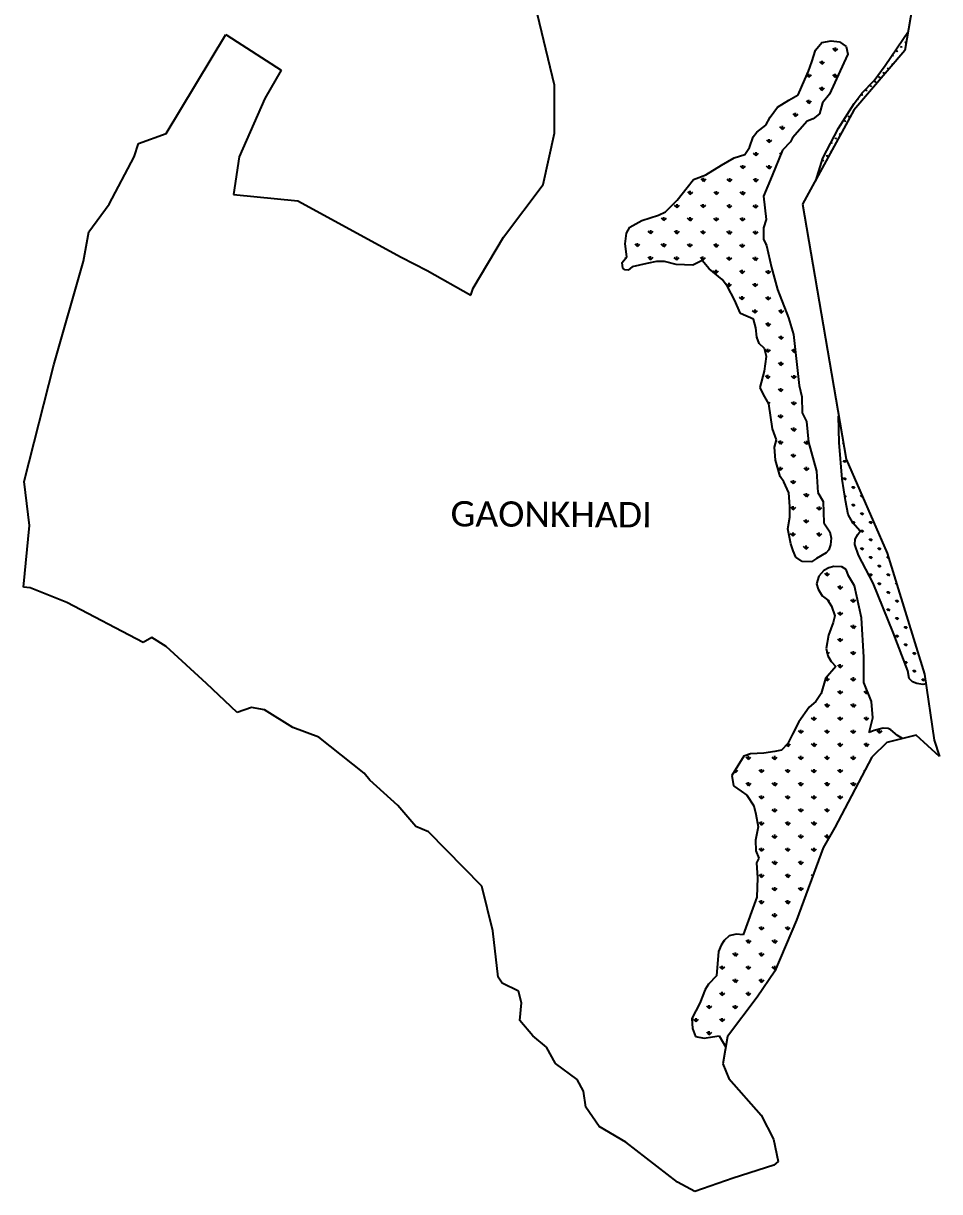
# Model space of a CAD drawing. Header units: metres. Extents: x 319662 to 323428, y 1852503 to 1859804.
# Drawn here: x 319662 to 323428, y 1852503 to 1857305 of the extents above; entities that cross this region are included whole.
import ezdxf

# ---------------------------------------------------------------- set-up
doc = ezdxf.new("R2010")
doc.units = ezdxf.units.M
for name, color, linetype in [('MANGROOVES', 112, 'Continuous'), ('village', 3, 'Continuous'), ('VILLAGE NAME', 250, 'Continuous')]:
    doc.layers.add(name, color=color, linetype=linetype)
doc.styles.add('MtXpl_Calibri', font='calibri.ttf')

msp = doc.modelspace()

# ---------------------------------------------------------------- linework, layer by layer
at = {"layer": 'MANGROOVES'}
for p, q in [((323204.7, 1857132), (323299.5, 1857271.9)), ((322918.1, 1857194), (322943.6, 1857225.8)), ((322943.6, 1857225.8), (322982.3, 1857233.5)), ((322982.3, 1857233.5), (323016.7, 1857228.7)), ((323016.7, 1857228.7), (323044.2, 1857210.1)), ((322902.3, 1857146), (322918.1, 1857194)), ((323050.5, 1857177.7), (323035, 1857142.2)), ((323044.2, 1857210.1), (323050.5, 1857177.7)), ((322889.5, 1857108.8), (322902.3, 1857146)), ((323035, 1857142.2), (322975.4, 1857013.6)), ((323158.8, 1857069.8), (323204.7, 1857132)), ((322847.1, 1857011.3), (322873.7, 1857073.8)), ((322873.7, 1857073.8), (322889.5, 1857108.8)), ((323109.8, 1857019.2), (323158.8, 1857069.8)), ((322762.3, 1856959.7), (322807.9, 1856989.1)), ((322807.9, 1856989.1), (322847.1, 1857011.3)), ((322947.3, 1856977.6), (322934.4, 1856933.3)), ((322975.4, 1857013.6), (322947.3, 1856977.6)), ((323011.9, 1856874.1), (323077.4, 1856975.3)), ((323077.4, 1856975.3), (323109.8, 1857019.2)), ((322731.9, 1856919.7), (322762.3, 1856959.7)), ((322934.4, 1856933.3), (322907.9, 1856911.9)), ((322677.2, 1856857.6), (322713.6, 1856885.6)), ((322713.6, 1856885.6), (322731.9, 1856919.7)), ((322883.7, 1856902.7), (322824, 1856834.1)), ((322907.9, 1856911.9), (322883.7, 1856902.7)), ((322646, 1856793.9), (322661, 1856837.6)), ((322661, 1856837.6), (322677.2, 1856857.6)), ((322824, 1856834.1), (322815.2, 1856817.7)), ((322948.6, 1856751), (323011.9, 1856874.1)), ((322626.9, 1856765.9), (322646, 1856793.9)), ((322782.6, 1856783.9), (322739.7, 1856678.7)), ((322815.2, 1856817.7), (322782.6, 1856783.9)), ((322531.5, 1856721.7), (322584, 1856751.5)), ((322584, 1856751.5), (322626.9, 1856765.9)), ((322919.9, 1856657.9), (322948.6, 1856751)), ((322466.9, 1856681.8), (322531.5, 1856721.7)), ((322389.7, 1856630.6), (322416.8, 1856663)), ((322416.8, 1856663), (322466.9, 1856681.8)), ((322739.7, 1856678.7), (322704.1, 1856594)), ((322349.5, 1856577.9), (322389.7, 1856630.6)), ((322704.1, 1856594), (322715.5, 1856498.2)), ((322301, 1856529.9), (322349.5, 1856577.9)), ((322154.4, 1856466.8), (322204.2, 1856494.3)), ((322204.2, 1856494.3), (322272, 1856516.7)), ((322272, 1856516.7), (322301, 1856529.9)), ((322715.5, 1856498.2), (322704.3, 1856463.8)), ((322141.4, 1856442.8), (322154.4, 1856466.8)), ((322704.3, 1856463.8), (322704.6, 1856418.3)), ((322135.2, 1856398.1), (322141.4, 1856442.8)), ((322142.9, 1856345.7), (322135.2, 1856398.1)), ((322704.6, 1856418.3), (322716.5, 1856391.4)), ((322716.5, 1856391.4), (322736.8, 1856300.6)), ((322122.6, 1856321.7), (322142.9, 1856345.7)), ((322126, 1856299), (322122.6, 1856321.7)), ((322164.6, 1856303.6), (322148.1, 1856290.4)), ((322225.2, 1856317), (322164.6, 1856303.6)), ((322264.1, 1856325.5), (322225.2, 1856317)), ((322297.1, 1856325.3), (322264.1, 1856325.5)), ((322345.6, 1856312.9), (322297.1, 1856325.3)), ((322413.2, 1856311.3), (322345.6, 1856312.9)), ((322452.7, 1856329.7), (322413.2, 1856311.3)), ((322480.6, 1856295.4), (322452.7, 1856329.7)), ((322134, 1856291.7), (322126, 1856299)), ((322148.1, 1856290.4), (322134, 1856291.7)), ((322533.6, 1856251.8), (322480.6, 1856295.4)), ((322736.8, 1856300.6), (322761, 1856210.6)), ((322556.2, 1856223.1), (322533.6, 1856251.8)), ((322584.5, 1856167.9), (322556.2, 1856223.1)), ((322761, 1856210.6), (322807.4, 1856094.4)), ((322609, 1856112.2), (322584.5, 1856167.9)), ((322662.4, 1856089), (322609, 1856112.2)), ((322672.3, 1856052.7), (322662.4, 1856089)), ((322807.4, 1856094.4), (322827.8, 1856025.8)), ((322676.1, 1856014.4), (322672.3, 1856052.7)), ((322686, 1855988.2), (322676.1, 1856014.4)), ((322827.8, 1856025.8), (322850.7, 1855816.1)), ((322707.8, 1855968.8), (322686, 1855988.2)), ((322715.8, 1855935.7), (322707.8, 1855968.8)), ((322708, 1855874.5), (322715.8, 1855935.7)), ((322690.3, 1855808.5), (322708, 1855874.5)), ((322704.8, 1855778.8), (322690.3, 1855808.5)), ((322726.5, 1855741.3), (322704.8, 1855778.8)), ((322850.7, 1855816.1), (322862, 1855770)), ((322740.8, 1855637.7), (322726.5, 1855741.3)), ((322862, 1855770), (322863.2, 1855704.5)), ((322863.2, 1855704.5), (322880.6, 1855668.8)), ((323014.8, 1855581.8), (323013, 1855690.6)), ((322758, 1855593.4), (322740.8, 1855637.7)), ((322880.6, 1855668.8), (322889.4, 1855582.7)), ((322749.5, 1855563), (322758, 1855593.4)), ((322889.4, 1855582.7), (322922.1, 1855463.9)), ((323027.7, 1855431), (323014.8, 1855581.8)), ((322753.5, 1855508.9), (322749.5, 1855563)), ((322773.2, 1855442.3), (322753.5, 1855508.9)), ((322788, 1855420.1), (322773.2, 1855442.3)), ((322922.1, 1855463.9), (322928.1, 1855376.2)), ((322807.9, 1855374.8), (322788, 1855420.1)), ((323040.6, 1855343.5), (323027.7, 1855431)), ((322812.7, 1855319.3), (322807.9, 1855374.8)), ((322928.1, 1855376.2), (322948.8, 1855338.8)), ((323051.8, 1855286.3), (323040.6, 1855343.5)), ((322812.9, 1855275.6), (322812.7, 1855319.3)), ((322948.8, 1855338.8), (322951.5, 1855251.3)), ((322804.1, 1855226.8), (322812.9, 1855275.6)), ((322951.5, 1855251.3), (322977, 1855214.5)), ((323070.8, 1855251.8), (323051.8, 1855286.3)), ((323101.9, 1855217.4), (323070.8, 1855251.8)), ((322816.3, 1855165.8), (322804.1, 1855226.8)), ((322977, 1855214.5), (322981.8, 1855188.7)), ((323081.6, 1855184.5), (323092, 1855203.2)), ((323092, 1855203.2), (323101.9, 1855217.4)), ((322826.5, 1855137.2), (322816.3, 1855165.8)), ((322980.1, 1855161.6), (322972.5, 1855141.3)), ((322981.8, 1855188.7), (322980.1, 1855161.6)), ((323080.1, 1855162.6), (323081.6, 1855184.5)), ((323095, 1855118.4), (323080.1, 1855162.6)), ((322836.8, 1855110.3), (322826.5, 1855137.2)), ((322863.2, 1855093.4), (322836.8, 1855110.3)), ((322922.6, 1855105.5), (322900.9, 1855091.7)), ((322961.9, 1855128.1), (322922.6, 1855105.5)), ((322972.5, 1855141.3), (322961.9, 1855128.1)), ((323155.2, 1855003.9), (323095, 1855118.4)), ((322900.9, 1855091.7), (322863.2, 1855093.4)), ((322951.5, 1855055.5), (322930.9, 1855033.2)), ((322973, 1855067.5), (322951.5, 1855055.5)), ((322993, 1855072.7), (322973, 1855067.5)), ((323026.1, 1855071.6), (322993, 1855072.7)), ((323043.5, 1855059.8), (323026.1, 1855071.6)), ((323053.6, 1855033.5), (323043.5, 1855059.8)), ((322930.9, 1855033.2), (322921.9, 1855000.7)), ((323078.2, 1854992.4), (323053.6, 1855033.5)), ((322921.9, 1855000.7), (322928.7, 1854978.6)), ((322928.7, 1854978.6), (322945.6, 1854951.5)), ((323107.1, 1854862), (323078.2, 1854992.4)), ((323236.6, 1854800.9), (323155.2, 1855003.9)), ((322945.6, 1854951.5), (322967.3, 1854936)), ((322967.3, 1854936), (322983.9, 1854908.7)), ((322983.9, 1854908.7), (322997, 1854869.4)), ((322997, 1854869.4), (322989.9, 1854842.8)), ((323115.9, 1854700), (323107.1, 1854862)), ((322989.9, 1854842.8), (322971.1, 1854789.7)), ((322971.1, 1854789.7), (322962, 1854734.8)), ((323297.7, 1854643), (323236.6, 1854800.9)), ((322962, 1854734.8), (322968.6, 1854704.9)), ((322968.6, 1854704.9), (322981.8, 1854682.4)), ((322981.8, 1854682.4), (323002.1, 1854661.8)), ((323116.7, 1854595.6), (323115.9, 1854700)), ((323002.1, 1854661.8), (322959.3, 1854612.1)), ((323302.5, 1854612.2), (323297.7, 1854643)), ((322959.3, 1854612.1), (322940.8, 1854549.8)), ((323148.4, 1854517.1), (323116.7, 1854595.6)), ((323316.2, 1854598.7), (323302.5, 1854612.2)), ((323334.9, 1854591), (323316.2, 1854598.7)), ((323359.5, 1854587.3), (323334.9, 1854591)), ((323372.3, 1854589.7), (323359.5, 1854587.3)), ((322940.8, 1854549.8), (322919.3, 1854517.2)), ((322892.1, 1854493.8), (322849.2, 1854433.3)), ((322919.3, 1854517.2), (322892.1, 1854493.8)), ((323152.9, 1854450.9), (323148.4, 1854517.1)), ((322849.2, 1854433.3), (322823.1, 1854383.5)), ((323137.9, 1854390.4), (323152.9, 1854450.9)), ((322823.1, 1854383.5), (322803.9, 1854344.7)), ((323158.4, 1854398.5), (323137.9, 1854390.4)), ((323196.5, 1854408), (323158.4, 1854398.5)), ((323216.4, 1854406.5), (323196.5, 1854408)), ((323227.1, 1854400.6), (323216.4, 1854406.5)), ((323254.7, 1854378), (323227.1, 1854400.6)), ((322803.9, 1854344.7), (322778.4, 1854317.4)), ((323275.8, 1854365.2), (323254.7, 1854378)), ((322623.3, 1854292.2), (322574.2, 1854213.8)), ((322650.8, 1854302.7), (322623.3, 1854292.2)), ((322705.9, 1854305.7), (322650.8, 1854302.7)), ((322750.3, 1854312), (322705.9, 1854305.7)), ((322778.4, 1854317.4), (322750.3, 1854312)), ((322574.2, 1854213.8), (322581.1, 1854170.4)), ((322581.1, 1854170.4), (322612.4, 1854149.4)), ((322612.4, 1854149.4), (322636.2, 1854132.3)), ((322636.2, 1854132.3), (322664.3, 1854088.7)), ((322664.3, 1854088.7), (322672.2, 1854054.4)), ((322672.2, 1854054.4), (322682, 1854001.7)), ((322682, 1854001.7), (322671.5, 1853947.8)), ((322671.5, 1853947.8), (322673.2, 1853903.5)), ((322673.2, 1853903.5), (322685.1, 1853873.2)), ((322685.1, 1853873.2), (322675.3, 1853854.3)), ((322675.3, 1853854.3), (322680, 1853793.2)), ((322680, 1853793.2), (322676.5, 1853712.9)), ((322676.5, 1853712.9), (322620.3, 1853558.9)), ((322530.7, 1853516.4), (322519.3, 1853489.5)), ((322542.9, 1853535.3), (322530.7, 1853516.4)), ((322563.6, 1853553.8), (322542.9, 1853535.3)), ((322591.2, 1853561.1), (322563.6, 1853553.8)), ((322620.3, 1853558.9), (322591.2, 1853561.1)), ((322519.3, 1853489.5), (322511.6, 1853390.5)), ((322511.6, 1853390.5), (322478.2, 1853356.3)), ((322463.8, 1853333.9), (322443.1, 1853278.1)), ((322478.2, 1853356.3), (322463.8, 1853333.9)), ((322443.1, 1853278.1), (322409.6, 1853215.2)), ((322409.6, 1853215.2), (322412.9, 1853173.5)), ((322412.9, 1853173.5), (322425.1, 1853140.3)), ((322425.1, 1853140.3), (322459.6, 1853134.4)), ((322459.6, 1853134.4), (322494.4, 1853138.7)), ((322494.4, 1853138.7), (322521.5, 1853143)), ((322521.5, 1853143), (322548.7, 1853097.1))]:
    msp.add_line(p, q, dxfattribs=at)
at = {"layer": 'MANGROOVES', "linetype": 'Continuous'}
for p, q in [((323289.2, 1857224.7), (323285.9, 1857228.1)), ((323289.2, 1857224.7), (323289.2, 1857229.5)), ((323289.2, 1857224.7), (323290.4, 1857225.9)), ((322999.4, 1857190.5), (322989.4, 1857200.7)), ((322999.4, 1857190.5), (322999.5, 1857204.8)), ((322999.4, 1857190.5), (323009.6, 1857200.5)), ((323235.3, 1857170.8), (323232.8, 1857173.4)), ((323235.3, 1857170.8), (323235.3, 1857175.6)), ((323235.3, 1857170.8), (323238.7, 1857174.2)), ((323253.3, 1857188.8), (323249.9, 1857192.2)), ((323253.3, 1857188.8), (323253.3, 1857193.6)), ((323253.3, 1857188.8), (323256.7, 1857192.2)), ((323271.3, 1857206.8), (323267.9, 1857210.1)), ((323268.3, 1857173.8), (323267.9, 1857174.2)), ((323271.3, 1857206.8), (323271.3, 1857211.5)), ((323271.3, 1857206.8), (323274.6, 1857210.1)), ((322945.2, 1857136.9), (322935.2, 1857147.1)), ((322945.2, 1857136.9), (322945.3, 1857151.2)), ((322945.2, 1857136.9), (322955.4, 1857147)), ((323217.4, 1857117), (323214, 1857120.3)), ((323217.4, 1857117), (323217.4, 1857121.7)), ((323217.4, 1857117), (323220.7, 1857120.3)), ((323235.2, 1857135), (323232, 1857138.3)), ((323235.3, 1857135.2), (323235.3, 1857139.7)), ((323251.7, 1857154.4), (323249.9, 1857156.3)), ((323253.3, 1857156.3), (323253.3, 1857157.6)), ((322891, 1857083.4), (322882.1, 1857092.4)), ((322891, 1857083.4), (322891.1, 1857097.7)), ((322891, 1857083.4), (322901.2, 1857093.4)), ((322998.8, 1857082.7), (322988.7, 1857092.9)), ((322998.8, 1857082.7), (322998.8, 1857097)), ((322998.8, 1857082.7), (323008.9, 1857092.8)), ((323181.5, 1857081), (323178.1, 1857084.4)), ((323181.5, 1857081), (323181.5, 1857085.8)), ((323181.5, 1857081), (323184.8, 1857084.4)), ((323199.4, 1857099), (323196.1, 1857102.4)), ((323199.4, 1857099), (323199.4, 1857103.8)), ((323199.4, 1857099), (323202.8, 1857102.4)), ((322944.5, 1857029.2), (322934.5, 1857039.3)), ((322944.5, 1857029.2), (322944.6, 1857043.5)), ((322944.5, 1857029.2), (322954.7, 1857039.2)), ((323127.6, 1857027.2), (323124.2, 1857030.5)), ((323127.6, 1857027.2), (323127.6, 1857031.9)), ((323127.6, 1857027.2), (323130.9, 1857030.5)), ((323145.5, 1857045.1), (323142.2, 1857048.5)), ((323145.5, 1857045.1), (323145.5, 1857049.9)), ((323145.5, 1857045.1), (323148.9, 1857048.5)), ((323163.5, 1857063.1), (323160.1, 1857066.5)), ((323163.5, 1857063.1), (323163.5, 1857067.8)), ((323163.5, 1857063.1), (323166.9, 1857066.5)), ((322890.3, 1856975.6), (322880.3, 1856985.8)), ((322890.3, 1856975.6), (322890.4, 1856989.9)), ((322890.3, 1856975.6), (322900.5, 1856985.7)), ((323091.7, 1856991.2), (323090.2, 1856992.7)), ((323091.7, 1856991.2), (323091.7, 1856994.6)), ((323091.7, 1856991.2), (323095, 1856994.6)), ((323109.6, 1857009.2), (323106.2, 1857012.6)), ((323109.6, 1857009.2), (323109.6, 1857014)), ((323109.6, 1857009.2), (323113, 1857012.6)), ((322836.1, 1856922.1), (322826.1, 1856932.2)), ((322836.1, 1856922.1), (322836.2, 1856936.4)), ((322836.1, 1856922.1), (322846.3, 1856932.1)), ((323071.4, 1856939.7), (323070.3, 1856940.7)), ((322781.9, 1856868.5), (322771.9, 1856878.7)), ((322781.9, 1856868.5), (322782, 1856882.8)), ((322781.9, 1856868.5), (322792.1, 1856878.6)), ((323019.8, 1856883.5), (323018.7, 1856884.6)), ((323019.8, 1856883.5), (323023.2, 1856886.8)), ((323019.8, 1856883.5), (323019.8, 1856886.3)), ((323037.8, 1856901.4), (323034.4, 1856904.8)), ((323037.8, 1856901.4), (323037.8, 1856906.2)), ((323037.8, 1856901.4), (323041.1, 1856904.8)), ((323055.7, 1856919.4), (323052.4, 1856922.8)), ((323055.7, 1856919.4), (323055.7, 1856924.2)), ((323055.7, 1856919.4), (323059.1, 1856922.8)), ((322727.7, 1856815), (322727.8, 1856829.3)), ((323001.9, 1856829.6), (322998.5, 1856833)), ((323001.9, 1856829.6), (323001.9, 1856834.4)), ((323001.9, 1856829.6), (323005.2, 1856833)), ((323019.8, 1856847.6), (323016.4, 1856850.9)), ((323019.8, 1856847.6), (323019.8, 1856852.3)), ((323019.8, 1856847.6), (323022.3, 1856850.1)), ((322727.7, 1856815), (322717.7, 1856825.1)), ((322727.7, 1856815), (322737.9, 1856825)), ((322983.9, 1856811.6), (322981.2, 1856814.3)), ((322983.9, 1856811.6), (322983.9, 1856816.4)), ((322983.9, 1856811.6), (322987.3, 1856815)), ((322673.5, 1856761.4), (322663.5, 1856771.6)), ((322673.5, 1856761.4), (322673.6, 1856775.7)), ((322673.5, 1856761.4), (322683.7, 1856771.5)), ((322775.5, 1856766.6), (322771.2, 1856770.9)), ((322948, 1856739.8), (322945.8, 1856742)), ((322948, 1856739.8), (322948, 1856744.6)), ((322948, 1856739.8), (322951.3, 1856743.2)), ((322965.9, 1856757.8), (322962.6, 1856761.1)), ((322965.9, 1856757.8), (322965.9, 1856762.5)), ((322965.9, 1856757.8), (322969.3, 1856761.1)), ((322982.4, 1856777.2), (322980.5, 1856779.1)), ((322983.9, 1856779.9), (322983.9, 1856780.5)), ((322511.5, 1856708.5), (322511, 1856709)), ((322511.5, 1856708.5), (322513.7, 1856710.7)), ((322511.5, 1856708.5), (322511.5, 1856709.4)), ((322619.3, 1856707.9), (322609.3, 1856718)), ((322619.3, 1856707.9), (322619.4, 1856722.2)), ((322619.3, 1856707.9), (322629.5, 1856717.9)), ((322727.1, 1856707.2), (322717, 1856717.4)), ((322727.1, 1856707.2), (322727.1, 1856721.5)), ((322727.1, 1856707.2), (322737.2, 1856717.3)), ((322930, 1856685.9), (322928.9, 1856687.1)), ((322930, 1856685.9), (322930, 1856690.7)), ((322930, 1856685.9), (322933.4, 1856689.3)), ((322457.3, 1856655), (322447.3, 1856665.1)), ((322457.3, 1856655), (322457.4, 1856669.3)), ((322457.3, 1856655), (322467.5, 1856665)), ((322565.1, 1856654.3), (322555, 1856664.5)), ((322565.1, 1856654.3), (322565.2, 1856668.6)), ((322565.1, 1856654.3), (322575.2, 1856664.4)), ((322672.8, 1856653.7), (322662.8, 1856663.8)), ((322672.8, 1856653.7), (322672.9, 1856668)), ((322672.8, 1856653.7), (322683, 1856663.7)), ((322403.1, 1856601.4), (322393.1, 1856611.6)), ((322403.1, 1856601.4), (322403.2, 1856615.7)), ((322403.1, 1856601.4), (322413.3, 1856611.5)), ((322510.9, 1856600.8), (322500.8, 1856610.9)), ((322510.9, 1856600.8), (322511, 1856615.1)), ((322510.9, 1856600.8), (322521, 1856610.8)), ((322618.6, 1856600.1), (322608.6, 1856610.3)), ((322618.6, 1856600.1), (322618.7, 1856614.4)), ((322618.6, 1856600.1), (322628.8, 1856610.2)), ((322348.9, 1856547.9), (322338.9, 1856558)), ((322348.9, 1856547.9), (322349, 1856562.2)), ((322348.9, 1856547.9), (322359.1, 1856557.9)), ((322456.7, 1856547.2), (322446.6, 1856557.4)), ((322456.7, 1856547.2), (322456.8, 1856561.5)), ((322456.7, 1856547.2), (322466.8, 1856557.3)), ((322564.4, 1856546.6), (322554.4, 1856556.7)), ((322564.4, 1856546.6), (322564.5, 1856560.9)), ((322564.4, 1856546.6), (322574.6, 1856556.6)), ((322672.2, 1856545.9), (322662.1, 1856556.1)), ((322672.2, 1856545.9), (322672.3, 1856560.2)), ((322672.2, 1856545.9), (322682.3, 1856555.9)), ((322294.7, 1856494.3), (322284.7, 1856504.5)), ((322294.7, 1856494.3), (322294.8, 1856508.6)), ((322294.7, 1856494.3), (322304.9, 1856504.4)), ((322402.5, 1856493.7), (322392.4, 1856503.8)), ((322402.5, 1856493.7), (322402.5, 1856508)), ((322402.5, 1856493.7), (322412.6, 1856503.7)), ((322510.2, 1856493), (322500.2, 1856503.2)), ((322510.2, 1856493), (322510.3, 1856507.3)), ((322510.2, 1856493), (322520.4, 1856503.1)), ((322618, 1856492.4), (322607.9, 1856502.5)), ((322618, 1856492.4), (322618.1, 1856506.6)), ((322618, 1856492.4), (322628.1, 1856502.4)), ((322240.5, 1856440.8), (322230.4, 1856450.9)), ((322240.5, 1856440.8), (322240.6, 1856455.1)), ((322240.5, 1856440.8), (322250.6, 1856450.8)), ((322348.2, 1856440.1), (322338.2, 1856450.3)), ((322348.2, 1856440.1), (322348.3, 1856454.4)), ((322348.2, 1856440.1), (322358.4, 1856450.2)), ((322456, 1856439.5), (322446, 1856449.6)), ((322456, 1856439.5), (322456.1, 1856453.7)), ((322456, 1856439.5), (322466.2, 1856449.5)), ((322563.8, 1856438.8), (322553.7, 1856449)), ((322563.8, 1856438.8), (322563.9, 1856453.1)), ((322563.8, 1856438.8), (322573.9, 1856448.8)), ((322671.5, 1856438.1), (322661.5, 1856448.3)), ((322671.5, 1856438.1), (322671.6, 1856452.4)), ((322671.5, 1856438.1), (322681.7, 1856448.2)), ((322186.3, 1856387.2), (322176.2, 1856397.4)), ((322186.3, 1856387.2), (322186.4, 1856401.5)), ((322186.3, 1856387.2), (322196.4, 1856397.3)), ((322294, 1856386.6), (322284, 1856396.7)), ((322294, 1856386.6), (322294.1, 1856400.9)), ((322401.8, 1856385.9), (322401.9, 1856400.2)), ((322509.6, 1856385.3), (322509.6, 1856399.5)), ((322617.3, 1856384.6), (322617.4, 1856398.9)), ((322294, 1856386.6), (322304.2, 1856396.6)), ((322401.8, 1856385.9), (322391.8, 1856396.1)), ((322401.8, 1856385.9), (322412, 1856395.9)), ((322509.6, 1856385.3), (322499.5, 1856395.4)), ((322509.6, 1856385.3), (322519.7, 1856395.3)), ((322617.3, 1856384.6), (322607.3, 1856394.8)), ((322617.3, 1856384.6), (322627.5, 1856394.6)), ((322715.5, 1856393.6), (322715, 1856394.1)), ((322136.1, 1856337.7), (322142.2, 1856343.7)), ((322239.8, 1856333), (322229.8, 1856343.2)), ((322239.8, 1856333), (322239.9, 1856347.3)), ((322239.8, 1856333), (322250, 1856343.1)), ((322347.6, 1856332.4), (322337.5, 1856342.5)), ((322347.6, 1856332.4), (322347.7, 1856346.6)), ((322347.6, 1856332.4), (322357.8, 1856342.4)), ((322455.3, 1856331.7), (322445.3, 1856341.9)), ((322455.3, 1856331.7), (322455.4, 1856346)), ((322455.3, 1856331.7), (322465.5, 1856341.7)), ((322563.1, 1856331), (322553.1, 1856341.2)), ((322563.1, 1856331), (322563.2, 1856345.3)), ((322563.1, 1856331), (322573.3, 1856341.1)), ((322670.9, 1856330.4), (322660.8, 1856340.5)), ((322670.9, 1856330.4), (322671, 1856344.7)), ((322670.9, 1856330.4), (322681, 1856340.4)), ((322508.9, 1856277.5), (322498.9, 1856287.7)), ((322508.9, 1856277.5), (322509, 1856291.8)), ((322508.9, 1856277.5), (322519.1, 1856287.5)), ((322616.7, 1856276.8), (322606.6, 1856287)), ((322616.7, 1856276.8), (322616.7, 1856291.1)), ((322616.7, 1856276.8), (322626.8, 1856286.9)), ((322724.4, 1856276.2), (322714.4, 1856286.3)), ((322724.4, 1856276.2), (322724.5, 1856290.5)), ((322724.4, 1856276.2), (322734.6, 1856286.2)), ((322562.4, 1856223.3), (322552.4, 1856233.4)), ((322562.4, 1856223.3), (322562.5, 1856237.6)), ((322562.4, 1856223.3), (322572.6, 1856233.3)), ((322670.2, 1856222.6), (322660.2, 1856232.8)), ((322670.2, 1856222.6), (322670.3, 1856236.9)), ((322670.2, 1856222.6), (322680.4, 1856232.7)), ((322616, 1856169.1), (322606, 1856179.2)), ((322616, 1856169.1), (322616.1, 1856183.4)), ((322616, 1856169.1), (322626.2, 1856179.1)), ((322723.8, 1856168.4), (322713.7, 1856178.6)), ((322723.8, 1856168.4), (322723.8, 1856182.7)), ((322723.8, 1856168.4), (322733.9, 1856178.5)), ((322669.6, 1856114.9), (322659.5, 1856125)), ((322669.6, 1856114.9), (322669.6, 1856129.1)), ((322669.6, 1856114.9), (322679.7, 1856124.9)), ((322777.3, 1856114.2), (322767.3, 1856124.4)), ((322777.3, 1856114.2), (322777.4, 1856128.5)), ((322777.3, 1856114.2), (322787.5, 1856124.2)), ((322723.1, 1856060.7), (322713.1, 1856070.8)), ((322723.1, 1856060.7), (322723.2, 1856074.9)), ((322723.1, 1856060.7), (322733.3, 1856070.7)), ((322676.1, 1856014.3), (322679.1, 1856017.1)), ((322776.7, 1856006.4), (322766.6, 1856016.6)), ((322776.7, 1856006.4), (322776.7, 1856020.7)), ((322776.7, 1856006.4), (322786.8, 1856016.5)), ((322722.4, 1855952.9), (322722.5, 1855967.2)), ((322830.2, 1855952.2), (322830.3, 1855966.5)), ((322722.4, 1855952.9), (322712.4, 1855963.1)), ((322722.4, 1855952.9), (322732.6, 1855962.9)), ((322830.2, 1855952.2), (322820.2, 1855962.4)), ((322830.2, 1855952.2), (322835.3, 1855957.3)), ((322776, 1855898.7), (322766, 1855908.8)), ((322776, 1855898.7), (322776.1, 1855913)), ((322776, 1855898.7), (322786.2, 1855908.7)), ((322721.8, 1855845.1), (322711.7, 1855855.3)), ((322721.8, 1855845.1), (322721.9, 1855859.4)), ((322721.8, 1855845.1), (322732, 1855855.2)), ((322829.5, 1855844.5), (322819.5, 1855854.6)), ((322829.5, 1855844.5), (322829.6, 1855858.8)), ((322829.5, 1855844.5), (322839.7, 1855854.5)), ((322775.3, 1855790.9), (322765.3, 1855801.1)), ((322775.3, 1855790.9), (322775.4, 1855805.2)), ((322775.3, 1855790.9), (322785.5, 1855801)), ((322721.2, 1855750.4), (322721.2, 1855751.7)), ((322726, 1855742.2), (322731.3, 1855747.4)), ((322828.9, 1855736.7), (322818.8, 1855746.9)), ((322828.9, 1855736.7), (322829, 1855751)), ((322828.9, 1855736.7), (322839.1, 1855746.8)), ((322774.7, 1855683.2), (322764.6, 1855693.3)), ((322774.7, 1855683.2), (322774.8, 1855697.4)), ((322774.7, 1855683.2), (322784.8, 1855693.2)), ((322828.2, 1855628.9), (322818.2, 1855639.1)), ((322828.2, 1855628.9), (322828.3, 1855643.2)), ((322828.2, 1855628.9), (322838.4, 1855639)), ((322774, 1855575.4), (322764, 1855585.6)), ((322774, 1855575.4), (322774.1, 1855589.7)), ((322774, 1855575.4), (322784.2, 1855585.4)), ((322881.8, 1855574.7), (322871.7, 1855584.9)), ((322881.8, 1855574.7), (322881.9, 1855589)), ((322881.8, 1855574.7), (322889.5, 1855582.3)), ((322827.6, 1855521.2), (322827.7, 1855535.5)), ((323032.2, 1855577.9), (323031, 1855579.1)), ((322827.6, 1855521.2), (322817.5, 1855531.4)), ((322827.6, 1855521.2), (322837.7, 1855531.2)), ((323037.8, 1855500.5), (323031, 1855507.3)), ((323037.8, 1855500.5), (323037.8, 1855510)), ((323037.8, 1855500.5), (323044.5, 1855507.3)), ((322773.4, 1855467.6), (322763.3, 1855477.8)), ((322773.4, 1855467.6), (322773.5, 1855481.9)), ((322773.4, 1855467.6), (322783.5, 1855477.7)), ((322881.1, 1855467), (322871.1, 1855477.1)), ((322881.1, 1855467), (322881.2, 1855481.3)), ((322881.1, 1855467), (322891.3, 1855477)), ((323037.8, 1855428.7), (323037.8, 1855438.2)), ((322826.9, 1855413.4), (322816.9, 1855423.6)), ((322826.9, 1855413.4), (322827, 1855427.7)), ((322826.9, 1855413.4), (322837.1, 1855423.5)), ((322924.9, 1855422.6), (322924.6, 1855422.9)), ((323037.8, 1855428.7), (323031, 1855435.4)), ((323037.8, 1855428.7), (323044.5, 1855435.4)), ((323073.7, 1855392.8), (323067, 1855399.5)), ((323073.7, 1855392.8), (323073.7, 1855402.3)), ((323073.7, 1855392.8), (323080.4, 1855399.5)), ((322880.5, 1855359.2), (322870.4, 1855369.4)), ((322880.5, 1855359.2), (322880.6, 1855373.5)), ((322880.5, 1855359.2), (322890.6, 1855369.3)), ((323037.8, 1855362.4), (323037.8, 1855366.4)), ((323038.5, 1855357.5), (323044.5, 1855363.6)), ((323109.6, 1855356.8), (323102.9, 1855363.6)), ((323109.6, 1855356.8), (323109.6, 1855361.7)), ((323109.6, 1855356.8), (323111.1, 1855358.3)), ((322826.3, 1855305.7), (322816.2, 1855315.8)), ((322826.3, 1855305.7), (322826.3, 1855320)), ((322826.3, 1855305.7), (322836.4, 1855315.7)), ((322934, 1855305), (322924, 1855315.2)), ((322934, 1855305), (322934.1, 1855319.3)), ((322934, 1855305), (322944.2, 1855315)), ((323073.7, 1855320.9), (323067, 1855327.6)), ((323073.7, 1855320.9), (323073.7, 1855330.4)), ((323073.7, 1855320.9), (323080.4, 1855327.6)), ((323109.6, 1855285), (323109.6, 1855294.5)), ((322879.8, 1855251.5), (322869.8, 1855261.6)), ((322879.8, 1855251.5), (322879.9, 1855265.7)), ((322879.8, 1855251.5), (322890, 1855261.5)), ((323073.7, 1855249.1), (323070.6, 1855252.1)), ((323073.7, 1855249.1), (323073.7, 1855258.6)), ((323073.7, 1855249.1), (323080.4, 1855255.8)), ((323109.6, 1855285), (323102.9, 1855291.7)), ((323109.6, 1855285), (323116.4, 1855291.7)), ((323145.5, 1855249.1), (323138.8, 1855255.8)), ((323145.5, 1855249.1), (323145.5, 1855258.6)), ((323145.5, 1855249.1), (323152.3, 1855255.8)), ((322825.6, 1855197.9), (322815.6, 1855208.1)), ((322825.6, 1855197.9), (322825.7, 1855212.2)), ((322825.6, 1855197.9), (322835.8, 1855207.9)), ((322933.4, 1855197.2), (322923.3, 1855207.4)), ((322933.4, 1855197.2), (322933.4, 1855211.5)), ((322933.4, 1855197.2), (322943.5, 1855207.3)), ((323109.6, 1855213.2), (323102.9, 1855219.9)), ((323109.6, 1855213.2), (323109.6, 1855222.7)), ((323109.6, 1855213.2), (323116.4, 1855219.9)), ((322879.2, 1855143.7), (322869.1, 1855153.9)), ((322879.2, 1855143.7), (322879.2, 1855158)), ((322879.2, 1855143.7), (322889.3, 1855153.7)), ((322976.9, 1855153.1), (322976.9, 1855153.2)), ((323109.6, 1855141.3), (323109.6, 1855150.8)), ((323145.5, 1855177.2), (323138.8, 1855184)), ((323145.5, 1855177.2), (323145.5, 1855186.8)), ((323145.5, 1855177.2), (323152.3, 1855184)), ((323181.5, 1855141.3), (323181.5, 1855150.8)), ((323109.6, 1855141.3), (323102.9, 1855148)), ((323109.6, 1855141.3), (323116.4, 1855148)), ((323145.5, 1855105.4), (323138.8, 1855112.1)), ((323145.5, 1855105.4), (323145.5, 1855114.9)), ((323145.5, 1855105.4), (323152.3, 1855112.1)), ((323181.5, 1855141.3), (323174.7, 1855148)), ((323181.5, 1855141.3), (323188.2, 1855148)), ((323217.4, 1855105.4), (323210.6, 1855112.1)), ((323217.4, 1855105.4), (323217.4, 1855111.1)), ((323217.4, 1855105.4), (323218.7, 1855106.7)), ((323181.5, 1855069.5), (323174.7, 1855076.2)), ((323181.5, 1855069.5), (323181.5, 1855079)), ((323181.5, 1855069.5), (323188.2, 1855076.2)), ((322965.9, 1855033.5), (322955.8, 1855043.6)), ((322965.9, 1855033.5), (322965.9, 1855047.8)), ((322965.9, 1855033.5), (322976, 1855043.6)), ((323145.5, 1855033.5), (323138.8, 1855040.3)), ((323145.5, 1855033.5), (323145.5, 1855043.1)), ((323145.5, 1855033.5), (323152.3, 1855040.3)), ((323181.5, 1854997.6), (323174.7, 1855004.4)), ((323181.5, 1854997.6), (323181.5, 1855007.2)), ((323181.5, 1854997.6), (323188.2, 1855004.4)), ((323217.4, 1855033.5), (323210.6, 1855040.3)), ((323217.4, 1855033.5), (323217.4, 1855043.1)), ((323217.4, 1855033.5), (323224.1, 1855040.3)), ((323252.2, 1854998.7), (323246.6, 1855004.4)), ((323019.8, 1854979.7), (323009.7, 1854989.8)), ((323019.8, 1854979.7), (323019.8, 1854994)), ((323019.8, 1854979.7), (323029.9, 1854989.8)), ((323217.4, 1854961.7), (323210.6, 1854968.4)), ((323217.4, 1854961.7), (323217.4, 1854971.2)), ((323217.4, 1854961.7), (323224.1, 1854968.4)), ((322965.9, 1854937), (322965.9, 1854940.1)), ((322970.6, 1854930.5), (322976, 1854935.9)), ((323073.7, 1854925.8), (323063.6, 1854935.9)), ((323073.7, 1854925.8), (323073.7, 1854940.1)), ((323073.7, 1854925.8), (323083.8, 1854935.9)), ((323185.1, 1854929.4), (323188.2, 1854932.5)), ((323253.3, 1854925.8), (323246.6, 1854932.5)), ((323253.3, 1854925.8), (323253.3, 1854935.3)), ((323253.3, 1854925.8), (323260, 1854932.5)), ((323019.8, 1854871.9), (323009.7, 1854882)), ((323019.8, 1854871.9), (323019.8, 1854886.2)), ((323019.8, 1854871.9), (323029.9, 1854882)), ((323217.4, 1854889.9), (323210.6, 1854896.6)), ((323217.4, 1854889.9), (323217.4, 1854899.4)), ((323217.4, 1854889.9), (323224.1, 1854896.6)), ((323253.3, 1854853.9), (323246.6, 1854860.7)), ((323253.3, 1854853.9), (323253.3, 1854863.5)), ((323253.3, 1854853.9), (323260, 1854860.7)), ((323284.4, 1854894.7), (323282.5, 1854896.6)), ((323073.7, 1854818), (323063.6, 1854828.1)), ((323073.7, 1854818), (323073.7, 1854832.3)), ((323073.7, 1854818), (323083.8, 1854828.1)), ((323289.2, 1854818), (323282.5, 1854824.8)), ((323289.2, 1854818), (323289.2, 1854827.5)), ((323289.2, 1854818), (323296, 1854824.8)), ((323019.8, 1854764.1), (323009.7, 1854774.2)), ((323019.8, 1854764.1), (323019.8, 1854778.4)), ((323019.8, 1854764.1), (323029.9, 1854774.2)), ((323253.3, 1854782.1), (323246.6, 1854788.8)), ((323253.3, 1854782.1), (323253.3, 1854791.6)), ((323253.3, 1854782.1), (323260, 1854788.8)), ((322965.9, 1854717.1), (322965.9, 1854724.5)), ((322967.2, 1854711.5), (322976, 1854720.4)), ((323073.7, 1854710.3), (323063.6, 1854720.4)), ((323073.7, 1854710.3), (323073.7, 1854724.5)), ((323073.7, 1854710.3), (323083.8, 1854720.4)), ((323289.2, 1854746.2), (323282.5, 1854752.9)), ((323289.2, 1854746.2), (323289.2, 1854755.7)), ((323289.2, 1854746.2), (323296, 1854752.9)), ((323325.1, 1854710.3), (323318.4, 1854717)), ((323325.1, 1854710.3), (323325.1, 1854719.8)), ((323325.1, 1854710.3), (323331.9, 1854717)), ((323019.8, 1854656.4), (323019.8, 1854670.7)), ((323289.2, 1854674.3), (323283.3, 1854680.2)), ((323289.2, 1854674.3), (323289.2, 1854683.9)), ((323289.2, 1854674.3), (323296, 1854681.1)), ((323019.8, 1854656.4), (323009.7, 1854666.5)), ((323019.8, 1854656.4), (323029.9, 1854666.5)), ((323325.1, 1854638.4), (323318.4, 1854645.2)), ((323325.1, 1854638.4), (323325.1, 1854647.9)), ((323325.1, 1854638.4), (323331.9, 1854645.2)), ((322965.9, 1854602.5), (322958.6, 1854609.8)), ((322965.9, 1854602.5), (322965.9, 1854616.8)), ((322965.9, 1854602.5), (322976, 1854612.6)), ((323073.7, 1854602.5), (323063.6, 1854612.6)), ((323073.7, 1854602.5), (323073.7, 1854616.8)), ((323073.7, 1854602.5), (323083.8, 1854612.6)), ((323361.1, 1854602.5), (323354.3, 1854609.2)), ((323361.1, 1854602.5), (323361.1, 1854612)), ((323361.1, 1854602.5), (323367.8, 1854609.2)), ((323019.8, 1854548.6), (323009.7, 1854558.7)), ((323019.8, 1854548.6), (323019.8, 1854562.9)), ((323019.8, 1854548.6), (323029.9, 1854558.7)), ((323127.6, 1854548.6), (323117.5, 1854558.7)), ((323127.6, 1854548.6), (323127.6, 1854562.9)), ((323127.6, 1854548.6), (323133.4, 1854554.4)), ((322965.9, 1854494.7), (322955.8, 1854504.8)), ((322965.9, 1854494.7), (322965.9, 1854509)), ((322965.9, 1854494.7), (322976, 1854504.8)), ((323073.7, 1854494.7), (323063.6, 1854504.8)), ((323073.7, 1854494.7), (323073.7, 1854509)), ((323073.7, 1854494.7), (323083.8, 1854504.8)), ((322912, 1854440.8), (322901.9, 1854451)), ((322912, 1854440.8), (322912, 1854455.1)), ((322912, 1854440.8), (322922.2, 1854451)), ((323019.8, 1854440.8), (323009.7, 1854451)), ((323019.8, 1854440.8), (323019.8, 1854455.1)), ((323019.8, 1854440.8), (323029.9, 1854451)), ((323127.6, 1854440.8), (323117.5, 1854451)), ((323127.6, 1854440.8), (323127.6, 1854455.1)), ((323127.6, 1854440.8), (323137.7, 1854451)), ((322858.2, 1854387), (322848.1, 1854397.1)), ((322858.2, 1854387), (322858.2, 1854401.3)), ((322858.2, 1854387), (322868.3, 1854397.1)), ((322965.9, 1854387), (322955.8, 1854397.1)), ((322965.9, 1854387), (322965.9, 1854401.3)), ((322965.9, 1854387), (322976, 1854397.1)), ((323073.7, 1854387), (323063.6, 1854397.1)), ((323073.7, 1854387), (323073.7, 1854401.3)), ((323073.7, 1854387), (323083.8, 1854397.1)), ((323181.5, 1854387), (323171.4, 1854397.1)), ((323181.5, 1854387), (323181.5, 1854401.3)), ((323181.5, 1854387), (323191.6, 1854397.1)), ((322804.3, 1854333.1), (322798.5, 1854338.9)), ((322804.3, 1854333.1), (322804.3, 1854345.5)), ((322804.3, 1854333.1), (322814.4, 1854343.2)), ((322912, 1854333.1), (322901.9, 1854343.2)), ((322912, 1854333.1), (322912, 1854347.4)), ((322912, 1854333.1), (322922.2, 1854343.2)), ((323019.8, 1854333.1), (323009.7, 1854343.2)), ((323019.8, 1854333.1), (323019.8, 1854347.4)), ((323019.8, 1854333.1), (323029.9, 1854343.2)), ((323127.6, 1854333.1), (323117.5, 1854343.2)), ((323127.6, 1854333.1), (323127.6, 1854347.4)), ((323127.6, 1854333.1), (323137.7, 1854343.2)), ((322642.6, 1854279.2), (322632.5, 1854289.3)), ((322642.6, 1854279.2), (322642.6, 1854293.5)), ((322642.6, 1854279.2), (322652.7, 1854289.3)), ((322750.4, 1854279.2), (322740.3, 1854289.3)), ((322750.4, 1854279.2), (322750.4, 1854293.5)), ((322750.4, 1854279.2), (322760.5, 1854289.3)), ((322858.2, 1854279.2), (322848.1, 1854289.3)), ((322858.2, 1854279.2), (322858.2, 1854293.5)), ((322858.2, 1854279.2), (322868.3, 1854289.3)), ((322965.9, 1854279.2), (322955.8, 1854289.3)), ((322965.9, 1854279.2), (322965.9, 1854293.5)), ((322965.9, 1854279.2), (322976, 1854289.3)), ((323073.7, 1854279.2), (323063.6, 1854289.3)), ((323073.7, 1854279.2), (323073.7, 1854293.5)), ((323073.7, 1854279.2), (323083.8, 1854289.3)), ((322588.8, 1854225.3), (322588.8, 1854237.1)), ((322696.5, 1854225.3), (322696.5, 1854239.6)), ((322804.3, 1854225.3), (322804.3, 1854239.6)), ((322912, 1854225.3), (322912, 1854239.6)), ((323019.8, 1854225.3), (323019.8, 1854239.6)), ((322588.8, 1854225.3), (322584.2, 1854229.9)), ((322588.8, 1854225.3), (322598.9, 1854235.4)), ((322696.5, 1854225.3), (322686.4, 1854235.4)), ((322696.5, 1854225.3), (322706.6, 1854235.4)), ((322804.3, 1854225.3), (322794.2, 1854235.4)), ((322804.3, 1854225.3), (322814.4, 1854235.4)), ((322912, 1854225.3), (322901.9, 1854235.4)), ((322912, 1854225.3), (322922.2, 1854235.4)), ((323019.8, 1854225.3), (323009.7, 1854235.4)), ((323019.8, 1854225.3), (323029.9, 1854235.4)), ((323119.9, 1854233), (323117.5, 1854235.4)), ((322642.6, 1854171.4), (322632.5, 1854181.5)), ((322642.6, 1854171.4), (322642.6, 1854185.7)), ((322642.6, 1854171.4), (322652.7, 1854181.5)), ((322750.4, 1854171.4), (322740.3, 1854181.5)), ((322750.4, 1854171.4), (322750.4, 1854185.7)), ((322750.4, 1854171.4), (322760.5, 1854181.5)), ((322858.2, 1854171.4), (322848.1, 1854181.5)), ((322858.2, 1854171.4), (322858.2, 1854185.7)), ((322858.2, 1854171.4), (322868.3, 1854181.5)), ((322965.9, 1854171.4), (322955.8, 1854181.5)), ((322965.9, 1854171.4), (322965.9, 1854185.7)), ((322965.9, 1854171.4), (322976, 1854181.5)), ((323073.7, 1854171.4), (323063.6, 1854181.5)), ((323073.7, 1854171.4), (323073.7, 1854185.7)), ((323073.7, 1854171.4), (323083.8, 1854181.5)), ((322696.5, 1854117.6), (322686.4, 1854127.7)), ((322696.5, 1854117.6), (322696.5, 1854131.8)), ((322696.5, 1854117.6), (322706.6, 1854127.7)), ((322804.3, 1854117.6), (322794.2, 1854127.7)), ((322804.3, 1854117.6), (322804.3, 1854131.8)), ((322804.3, 1854117.6), (322814.4, 1854127.7)), ((322912, 1854117.6), (322901.9, 1854127.7)), ((322912, 1854117.6), (322912, 1854131.8)), ((322912, 1854117.6), (322922.2, 1854127.7)), ((323019.8, 1854117.6), (323009.7, 1854127.7)), ((323019.8, 1854117.6), (323019.8, 1854131.8)), ((323019.8, 1854117.6), (323029.9, 1854127.7)), ((322750.4, 1854063.7), (322740.3, 1854073.8)), ((322750.4, 1854063.7), (322750.4, 1854078)), ((322750.4, 1854063.7), (322760.5, 1854073.8)), ((322858.2, 1854063.7), (322848.1, 1854073.8)), ((322858.2, 1854063.7), (322858.2, 1854078)), ((322858.2, 1854063.7), (322868.3, 1854073.8)), ((322965.9, 1854063.7), (322955.8, 1854073.8)), ((322965.9, 1854063.7), (322965.9, 1854078)), ((322965.9, 1854063.7), (322976, 1854073.8)), ((322696.5, 1854009.8), (322686.4, 1854019.9)), ((322696.5, 1854009.8), (322696.5, 1854024.1)), ((322696.5, 1854009.8), (322706.6, 1854019.9)), ((322804.3, 1854009.8), (322794.2, 1854019.9)), ((322804.3, 1854009.8), (322804.3, 1854024.1)), ((322804.3, 1854009.8), (322814.4, 1854019.9)), ((322912, 1854009.8), (322901.9, 1854019.9)), ((322912, 1854009.8), (322912, 1854024.1)), ((322912, 1854009.8), (322922.2, 1854019.9)), ((322750.4, 1853955.9), (322740.3, 1853966)), ((322750.4, 1853955.9), (322750.4, 1853970.2)), ((322750.4, 1853955.9), (322760.5, 1853966)), ((322858.2, 1853955.9), (322848.1, 1853966)), ((322858.2, 1853955.9), (322858.2, 1853970.2)), ((322858.2, 1853955.9), (322868.3, 1853966)), ((322965.9, 1853955.9), (322955.8, 1853966)), ((322965.9, 1853955.9), (322965.9, 1853970.2)), ((322965.9, 1853955.9), (322976, 1853966)), ((322696.5, 1853902), (322686.4, 1853912.1)), ((322696.5, 1853902), (322696.5, 1853916.3)), ((322696.5, 1853902), (322706.6, 1853912.1)), ((322804.3, 1853902), (322794.2, 1853912.1)), ((322804.3, 1853902), (322804.3, 1853916.3)), ((322804.3, 1853902), (322814.4, 1853912.1)), ((322912, 1853902), (322901.9, 1853912.1)), ((322912, 1853902), (322912, 1853916.3)), ((322912, 1853902), (322922.2, 1853912.1)), ((322750.4, 1853848.2), (322740.3, 1853858.3)), ((322750.4, 1853848.2), (322750.4, 1853862.4)), ((322750.4, 1853848.2), (322760.5, 1853858.3)), ((322858.2, 1853848.2), (322848.1, 1853858.3)), ((322858.2, 1853848.2), (322858.2, 1853862.4)), ((322858.2, 1853848.2), (322868.3, 1853858.3)), ((322696.5, 1853794.3), (322686.4, 1853804.4)), ((322696.5, 1853794.3), (322696.5, 1853808.6)), ((322696.5, 1853794.3), (322706.6, 1853804.4)), ((322804.3, 1853794.3), (322794.2, 1853804.4)), ((322804.3, 1853794.3), (322804.3, 1853808.6)), ((322804.3, 1853794.3), (322814.4, 1853804.4)), ((322906, 1853800.3), (322901.9, 1853804.4)), ((322750.4, 1853740.4), (322740.3, 1853750.5)), ((322750.4, 1853740.4), (322750.4, 1853754.7)), ((322750.4, 1853740.4), (322760.5, 1853750.5)), ((322858.2, 1853740.4), (322848.1, 1853750.5)), ((322858.2, 1853740.4), (322858.2, 1853754.7)), ((322858.2, 1853740.4), (322868.3, 1853750.5)), ((322696.5, 1853686.5), (322686.4, 1853696.6)), ((322696.5, 1853686.5), (322696.5, 1853700.8)), ((322696.5, 1853686.5), (322706.6, 1853696.6)), ((322804.3, 1853686.5), (322794.2, 1853696.6)), ((322804.3, 1853686.5), (322804.3, 1853700.8)), ((322804.3, 1853686.5), (322814.4, 1853696.6)), ((322649.8, 1853639.8), (322652.7, 1853642.7)), ((322750.4, 1853632.6), (322740.3, 1853642.7)), ((322750.4, 1853632.6), (322750.4, 1853646.9)), ((322750.4, 1853632.6), (322760.5, 1853642.7)), ((322696.5, 1853578.7), (322686.4, 1853588.8)), ((322696.5, 1853578.7), (322696.5, 1853593)), ((322696.5, 1853578.7), (322706.6, 1853588.8)), ((322804.3, 1853578.7), (322794.2, 1853588.8)), ((322804.3, 1853578.7), (322804.3, 1853593)), ((322804.3, 1853578.7), (322814.4, 1853588.8)), ((322538.5, 1853528.4), (322545, 1853535)), ((322642.6, 1853524.9), (322632.5, 1853535)), ((322642.6, 1853524.9), (322642.6, 1853539.2)), ((322642.6, 1853524.9), (322652.7, 1853535)), ((322750.4, 1853524.9), (322740.3, 1853535)), ((322750.4, 1853524.9), (322750.4, 1853539.2)), ((322750.4, 1853524.9), (322760.5, 1853535)), ((322588.8, 1853471), (322578.7, 1853481.1)), ((322588.8, 1853471), (322588.8, 1853485.3)), ((322588.8, 1853471), (322598.9, 1853481.1)), ((322696.5, 1853471), (322686.4, 1853481.1)), ((322696.5, 1853471), (322696.5, 1853485.3)), ((322696.5, 1853471), (322706.6, 1853481.1)), ((322534.9, 1853417.1), (322524.8, 1853427.2)), ((322534.9, 1853417.1), (322534.9, 1853431.4)), ((322534.9, 1853417.1), (322545, 1853427.2)), ((322642.6, 1853417.1), (322632.5, 1853427.2)), ((322642.6, 1853417.1), (322642.6, 1853431.4)), ((322642.6, 1853417.1), (322652.7, 1853427.2)), ((322750.4, 1853417.1), (322740.3, 1853427.2)), ((322750.4, 1853417.1), (322750.4, 1853431.4)), ((322750.4, 1853417.1), (322756.3, 1853423)), ((322588.8, 1853363.2), (322578.7, 1853373.3)), ((322588.8, 1853363.2), (322588.8, 1853377.5)), ((322588.8, 1853363.2), (322598.9, 1853373.3)), ((322696.5, 1853363.2), (322686.4, 1853373.3)), ((322696.5, 1853363.2), (322696.5, 1853377.5)), ((322696.5, 1853363.2), (322706.6, 1853373.3)), ((322534.9, 1853309.3), (322524.8, 1853319.4)), ((322534.9, 1853309.3), (322534.9, 1853323.6)), ((322534.9, 1853309.3), (322545, 1853319.4)), ((322642.6, 1853309.3), (322632.5, 1853319.4)), ((322642.6, 1853309.3), (322642.6, 1853323.6)), ((322642.6, 1853309.3), (322652.7, 1853319.4)), ((322481, 1853255.5), (322470.9, 1853265.6)), ((322481, 1853255.5), (322481, 1853269.7)), ((322481, 1853255.5), (322491.1, 1853265.6)), ((322588.8, 1853255.5), (322578.7, 1853265.6)), ((322588.8, 1853255.5), (322588.8, 1853269.7)), ((322588.8, 1853255.5), (322598.9, 1853265.6)), ((322427.1, 1853201.6), (322417, 1853211.7)), ((322427.1, 1853201.6), (322427.1, 1853215.9)), ((322427.1, 1853201.6), (322437.2, 1853211.7)), ((322534.9, 1853201.6), (322524.8, 1853211.7)), ((322534.9, 1853201.6), (322534.9, 1853215.9)), ((322534.9, 1853201.6), (322545, 1853211.7)), ((322481, 1853147.7), (322470.9, 1853157.8)), ((322481, 1853147.7), (322481, 1853162)), ((322481, 1853147.7), (322491.1, 1853157.8)), ((322544.8, 1853103.7), (322545, 1853103.9))]:
    msp.add_line(p, q, dxfattribs=at)
at = {"layer": 'village', "color": 3}
for p, q in [((323378.3, 1857725.7), (323284.6, 1857193)), ((321844.6, 1857050.3), (321755.5, 1857426.5)), ((320248.9, 1856852), (320494.7, 1857258.7)), ((320494.7, 1857258.7), (320498.5, 1857256.2)), ((320498.5, 1857256.2), (320721.7, 1857112.6)), ((323284.6, 1857193), (323076, 1856948.2)), ((320721.7, 1857112.6), (320654.9, 1856995.8)), ((321845.6, 1856853), (321844.6, 1857050.3)), ((320654.9, 1856995.8), (320548.8, 1856756)), ((323076, 1856948.2), (322864.2, 1856561.2)), ((320134.9, 1856810.6), (320248.9, 1856852)), ((321798, 1856643), (321845.6, 1856853)), ((320117.2, 1856755.4), (320134.9, 1856810.6)), ((320014.9, 1856561.3), (320117.2, 1856755.4)), ((320548.8, 1856756), (320524.9, 1856601.6)), ((321635.5, 1856426.1), (321798, 1856643)), ((320524.9, 1856601.6), (320789.7, 1856574.8)), ((319930.6, 1856447.3), (320014.9, 1856561.3)), ((320789.7, 1856574.8), (321214.3, 1856343.9)), ((322864.2, 1856561.2), (323043.3, 1855513.1)), ((319908.5, 1856327.2), (319930.6, 1856447.3)), ((321510.6, 1856216.7), (321635.5, 1856426.1)), ((319787.2, 1855900.7), (319908.5, 1856327.2)), ((321214.3, 1856343.9), (321322.2, 1856289.2)), ((321322.2, 1856289.2), (321501.8, 1856187.2)), ((321501.8, 1856187.2), (321510.6, 1856216.7)), ((319665.7, 1855422.2), (319787.2, 1855900.7)), ((323043.3, 1855513.1), (323212.5, 1855126.9)), ((319686.8, 1855241.1), (319665.7, 1855422.2)), ((319661.8, 1854987), (319686.8, 1855241.1)), ((323212.5, 1855126.9), (323366.5, 1854629.7)), ((319689.8, 1854984.6), (319661.8, 1854987)), ((319840.5, 1854925), (319689.8, 1854984.6)), ((320154.9, 1854760.1), (319840.5, 1854925)), ((320189.7, 1854780.3), (320154.9, 1854760.1)), ((320248.2, 1854743.6), (320189.7, 1854780.3)), ((320415.1, 1854592.1), (320248.2, 1854743.6)), ((323366.5, 1854629.7), (323405.7, 1854358.9)), ((320541.3, 1854471.9), (320415.1, 1854592.1)), ((320600.1, 1854493.4), (320541.3, 1854471.9)), ((320652.5, 1854483.6), (320600.1, 1854493.4)), ((320770, 1854410.7), (320652.5, 1854483.6)), ((320876.7, 1854371.2), (320770, 1854410.7)), ((321062.9, 1854222.7), (320876.7, 1854371.2)), ((323211, 1854349.5), (323148.8, 1854288.3)), ((323331.9, 1854378.7), (323211, 1854349.5)), ((323428.1, 1854291.9), (323331.9, 1854378.7)), ((323405.7, 1854358.9), (323428.1, 1854291.9)), ((323148.8, 1854288.3), (322997.9, 1853999.2)), ((321086.3, 1854193.9), (321062.9, 1854222.7)), ((321200.4, 1854090.4), (321086.3, 1854193.9)), ((321275.4, 1854004.2), (321200.4, 1854090.4)), ((321326.5, 1853981.5), (321275.4, 1854004.2)), ((322997.9, 1853999.2), (322948.9, 1853916.5)), ((321546.9, 1853757.9), (321326.5, 1853981.5)), ((322948.9, 1853916.5), (322839.1, 1853619.1)), ((321590.9, 1853574.6), (321546.9, 1853757.9)), ((322839.1, 1853619.1), (322750.2, 1853408.5)), ((321613.8, 1853384.6), (321590.9, 1853574.6)), ((321629.6, 1853359.2), (321613.8, 1853384.6)), ((322750.2, 1853408.5), (322677.6, 1853301.8)), ((321697.4, 1853326.5), (321629.6, 1853359.2)), ((321709.9, 1853279.1), (321697.4, 1853326.5)), ((321702.1, 1853205.8), (321709.9, 1853279.1)), ((322677.6, 1853301.8), (322555.8, 1853140.6)), ((321755.7, 1853143.7), (321702.1, 1853205.8)), ((321812.2, 1853096.9), (321755.7, 1853143.7)), ((322555.8, 1853140.6), (322537.4, 1853027.9)), ((321848.8, 1853029.7), (321812.2, 1853096.9)), ((321938.7, 1852963.4), (321848.8, 1853029.7)), ((322537.4, 1853027.9), (322561.7, 1852967.5)), ((321963.7, 1852915.7), (321938.7, 1852963.4)), ((322561.7, 1852967.5), (322695, 1852817.3)), ((321973.8, 1852850.2), (321963.7, 1852915.7)), ((322029.2, 1852771.3), (321973.8, 1852850.2)), ((322695, 1852817.3), (322745.7, 1852718.2)), ((322138.4, 1852706.7), (322029.2, 1852771.3)), ((322350.7, 1852541.8), (322138.4, 1852706.7)), ((322745.7, 1852718.2), (322763.8, 1852627.5)), ((322746, 1852612.1), (322579.5, 1852558.8)), ((322763.8, 1852627.5), (322746, 1852612.1)), ((322579.5, 1852558.8), (322421.4, 1852503)), ((322421.4, 1852503), (322350.7, 1852541.8))]:
    msp.add_line(p, q, dxfattribs=at)

# ---------------------------------------------------------------- texts
at = {"layer": 'VILLAGE NAME', "style": 'MtXpl_Calibri'}
msp.add_text('GAONKHADI', height=104.04, rotation=359.6762, dxfattribs=at).set_placement((321417.4, 1855237.3))

doc.saveas('drawing.dxf')
